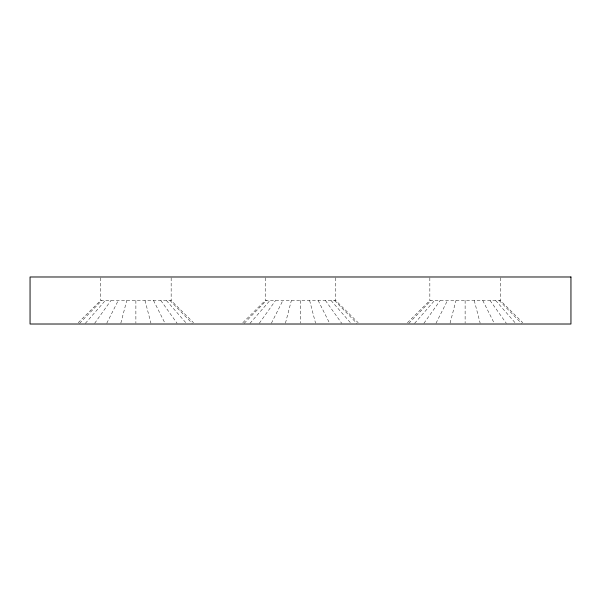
<?xml version="1.0" encoding="UTF-8"?>
<svg xmlns="http://www.w3.org/2000/svg" width="601" height="601" viewBox="0 0 601 601"><rect width="100%" height="100%" fill="white"/><g stroke="black" fill="none" stroke-linecap="round" stroke-linejoin="round"><path stroke-width="0.45" stroke-dasharray="3 2.25" d="M120.846 323.113L126.751 300.5M285.467 323.113L291.372 300.5M450.089 323.113L455.994 300.5M106.79 323.203L118.239 300.5M271.412 323.203L282.861 300.5M436.033 323.203L447.482 300.5M94.703 323.255L110.937 300.5M259.324 323.255L275.558 300.5M423.945 323.255L440.18 300.5M85.387 323.323L105.325 300.5M250.008 323.323L269.947 300.5M414.63 323.323L434.568 300.5M79.55 323.346L101.802 300.5M244.171 323.346L266.423 300.5M408.793 323.346L431.045 300.5M78.198 322.714L100.6 300.5L171.157 300.5L193.56 322.714M242.819 322.714L265.221 300.5L335.779 300.5L358.181 322.714M407.44 322.714L429.843 300.5L500.4 300.5L522.802 322.714M499.198 300.5L521.45 323.346M334.577 300.5L356.829 323.346M169.955 300.5L192.207 323.346M495.675 300.5L515.613 323.323M331.053 300.5L350.992 323.323M166.432 300.5L186.37 323.323M490.063 300.5L506.297 323.255M325.441 300.5L341.676 323.255M160.82 300.5L177.055 323.255M482.761 300.5L494.21 323.203M318.139 300.5L329.588 323.203M153.518 300.5L164.967 323.203M474.249 300.5L480.154 323.113M309.628 300.5L315.533 323.113M145.006 300.5L150.911 323.113M500.4 277.887L500.4 300.5M465.121 300.5L465.121 323.113M429.843 277.887L429.843 300.5M335.779 277.887L335.779 300.5M300.5 300.5L300.5 323.113M265.221 277.887L265.221 300.5M171.157 277.887L171.157 300.5M135.879 300.5L135.879 323.113M100.6 277.887L100.6 300.5"/><path stroke-width="0.9" d="M570.95 276.986L30.05 276.986L30.05 324.014L570.95 324.014L570.95 276.986"/></g></svg>
